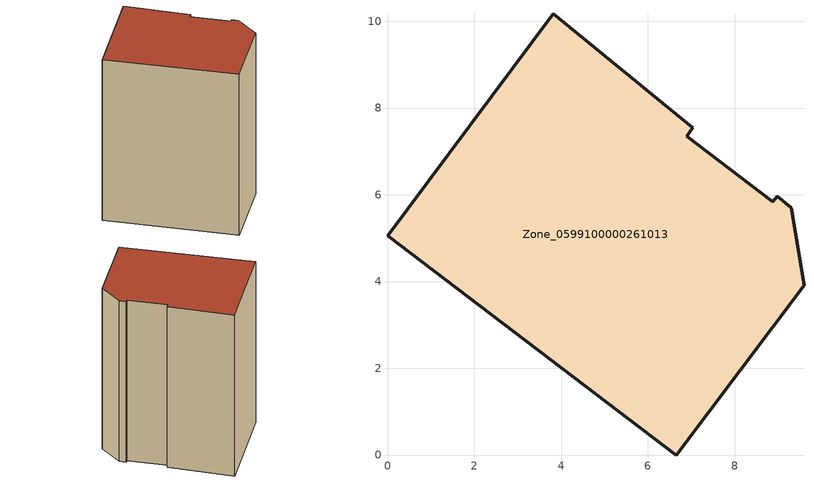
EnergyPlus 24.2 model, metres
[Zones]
Zone_0599100000261013
 floor ground (C_G): 3.82,10.17 7.04,7.55 6.89,7.35 8.88,5.83 8.98,5.97 9.31,5.7 9.6,3.91 6.66,0 0,5.05 z0
 wall outside (C_F): 9.6,3.91 9.31,5.7 8.98,5.97 8.88,5.83 6.89,7.35 7.04,7.55 3.82,10.17 0,5.05 6.66,0 9.6,3.91 z0:11.15
 roof outside (C_R): 8.88,5.83 6.89,7.35 7.04,7.55 3.82,10.17 0,5.05 6.66,0 9.6,3.91 9.31,5.7 8.98,5.97 z11.15
[BUILDING]
Pand.0599100000261013: North Axis=0; Terrain=City; Loads Convergence Tolerance Value=0.04; Temperature Convergence Tolerance Value=0.4; Solar Distribution=FullExterior; Maximum Number of Warmup Days=25; Minimum Number of Warmup Days=1
[Site:Location]
Rotterdam.The.Hague.AP_ZH_NLD Design_Conditions: Latitude=51.96; Longitude=4.45; Time Zone=1; Elevation=-4.5
[SITE:GROUNDTEMPERATURE:BUILDINGSURFACE]
18, 18, 18, 18, 18, 18, 18, 18, 18, 18, 18, 18
[MATERIAL] Thermal Absorptance=0.9; Solar Absorptance=0.7; Visible Absorptance=0.7
Name | Roughness | Thickness | Conductivity | Density | Specific Heat
G.TC.1946 | MediumSmooth | 0.15 | 1 | 540 | 1210
F.TC.1946 | Rough | 0.3 | 0.857143 | 1920 | 840
R.TC.1946 | MediumRough | 0.2 | 0.909091 | 1500 | 1000
[CONSTRUCTION]
C_G: G.TC.1946
C_F: F.TC.1946
C_R: R.TC.1946
[ZONE]
Zone_0599100000261013: Type=1; Multiplier=1; Ceiling Height=Autocalculate; Volume=Autocalculate; Floor Area=autocalculate; Part of Total Floor Area=Yes
[ZONEINFILTRATION:DESIGNFLOWRATE]
Infil_Zone_0599100000261013: Zone or ZoneList or Space or SpaceList=Zone_0599100000261013; Schedule=AlwaysOn; Design Flow Rate Calculation Method=Flow/Area; Flow Rate per Floor Area=0.003; Constant Term Coefficient=1; Temperature Term Coefficient=0; Velocity Term Coefficient=0; Velocity Squared Term Coefficient=0
[HVACTEMPLATE:ZONE:IDEALLOADSAIRSYSTEM]
Zone_0599100000261013: Maximum Heating Supply Air Temperature=50; Minimum Cooling Supply Air Temperature=13; Maximum Heating Supply Air Humidity Ratio=0.0156; Minimum Cooling Supply Air Humidity Ratio=0.0077; Heating Limit=NoLimit; Cooling Limit=NoLimit; Dehumidification Control Type=ConstantSensibleHeatRatio; Cooling Sensible Heat Ratio=0.7; Dehumidification Setpoint=60; Humidification Control Type=None; Humidification Setpoint=30; Outdoor Air Method=None; Outdoor Air Flow Rate per Person=0.00944; Outdoor Air Flow Rate per Zone Floor Area=0; Outdoor Air Flow Rate per Zone=0; Demand Controlled Ventilation Type=None; Outdoor Air Economizer Type=NoEconomizer; Heat Recovery Type=None; Sensible Heat Recovery Effectiveness=0.7; Latent Heat Recovery Effectiveness=0.65
[ZONECONTROL:THERMOSTAT]
ThermostatControl_Zone_0599100000261013: Zone or ZoneList=Zone_0599100000261013; Control Type Schedule=DualSetpointControlType; Control 1=Thermostat_Zone_0599100000261013; Temperature Difference Between Cutout And Setpoint=0
[THERMOSTATSETPOINT:DUALSETPOINT]
Thermostat_Zone_0599100000261013: Heating Setpoint Temperature Schedule=HeatingSetpoint_Zone_0599100000261013; Cooling Setpoint Temperature Schedule=CoolingSetpoint_Zone_0599100000261013
[SCHEDULE:COMPACT]
HeatingSetpoint_Zone_0599100000261013: Through: 12/31, For: AllDays, Until: 24:00, 21
CoolingSetpoint_Zone_0599100000261013: Through: 12/31, For: AllDays, Until: 24:00, 24
DualSetpointControlType: Through: 12/31, For: AllDays, Until: 24:00, 4
AlwaysOn: Through: 12/31, For: AllDays, Until: 24:00, 1
